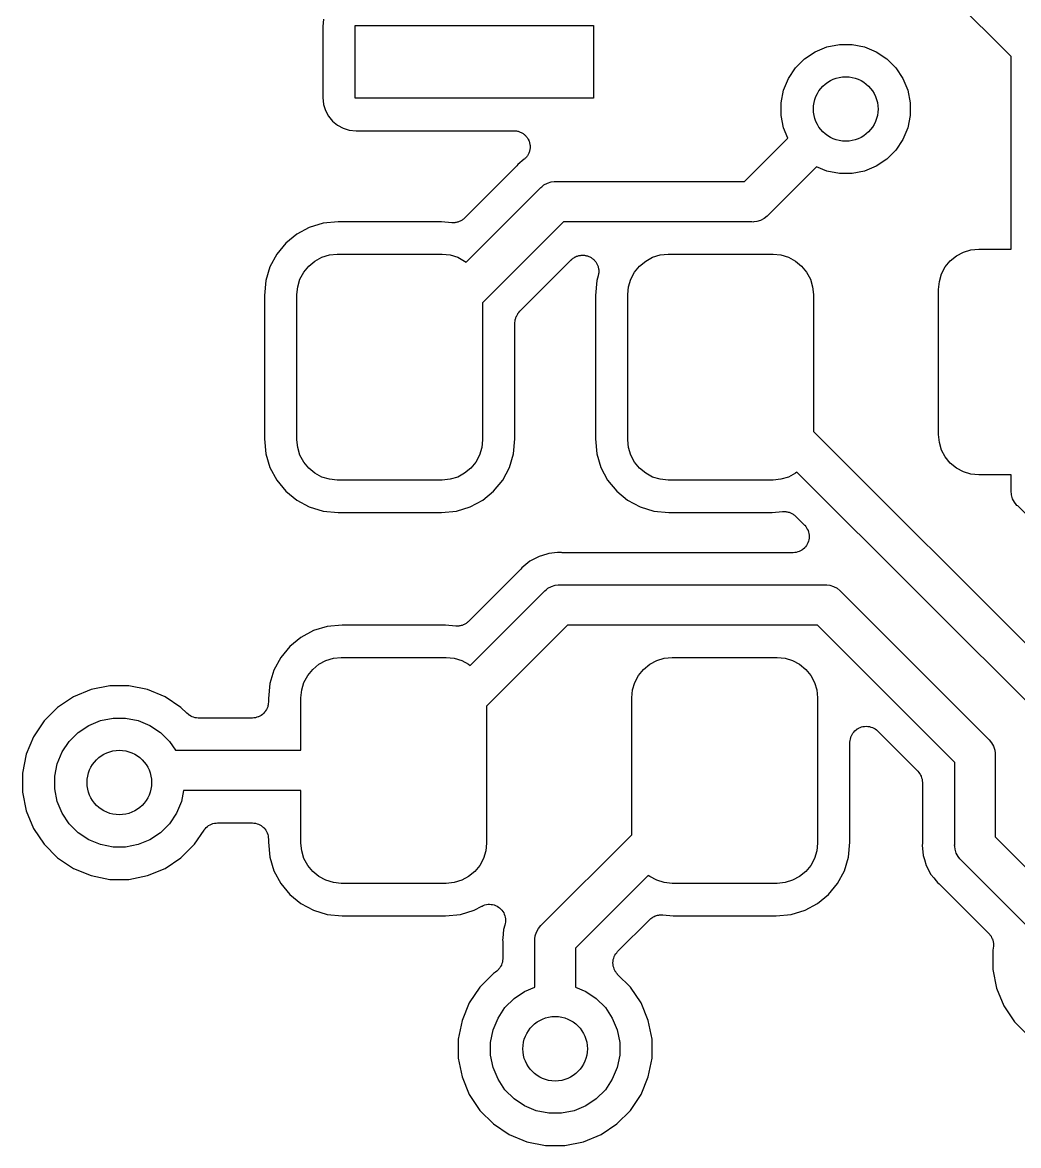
# Model space of a CAD drawing. Extents: x 73.2 to 146.9, y -82.5 to -28.5.
# Drawn here: x 101.7 to 107.87, y -61.83 to -54.86 of the extents above; entities that cross this region are included whole.
import ezdxf

# ---------------------------------------------------------------- set-up
doc = ezdxf.new("R2010")
doc.units = 0
doc.header["$MEASUREMENT"] = 0
doc.layers.add('BLACK', color=7, linetype='CONTINUOUS')

msp = doc.modelspace()

# ---------------------------------------------------------------- linework, layer by layer
at = {"layer": 'BLACK', "linetype": 'CONTINUOUS'}
for p, q in [((107.825, -55.0748), (105.383, -52.633)), ((103.565, -54.8438), (103.561, -54.8879)), ((103.561, -54.8879), (103.561, -55.3281)), ((103.762, -55.333), (103.762, -54.883)), ((103.762, -54.883), (105.237, -54.883)), ((105.237, -54.883), (105.237, -55.333)), ((106.545, -55.0893), (106.611, -55.0455)), ((106.611, -55.0455), (106.683, -55.0154)), ((106.683, -55.0154), (106.761, -55)), ((106.761, -55), (106.839, -55)), ((106.839, -55), (106.917, -55.0154)), ((106.917, -55.0154), (106.989, -55.0455)), ((106.989, -55.0455), (107.055, -55.0893)), ((106.489, -55.145), (106.545, -55.0893)), ((107.055, -55.0893), (107.111, -55.145)), ((107.825, -56.1619), (107.825, -55.0748)), ((106.446, -55.2105), (106.489, -55.145)), ((107.111, -55.145), (107.154, -55.2105)), ((106.415, -55.2833), (106.446, -55.2105)), ((107.154, -55.2105), (107.185, -55.2833)), ((103.561, -55.3281), (103.565, -55.3722)), ((105.237, -55.333), (103.762, -55.333)), ((106.4, -55.3606), (106.415, -55.2833)), ((107.185, -55.2833), (107.2, -55.3606)), ((103.565, -55.3722), (103.577, -55.4099)), ((103.577, -55.4099), (103.595, -55.4447)), ((106.4, -55.4394), (106.4, -55.3606)), ((107.2, -55.3606), (107.2, -55.4394)), ((103.595, -55.4447), (103.62, -55.4751)), ((103.62, -55.4751), (103.651, -55.5001)), ((106.415, -55.5167), (106.4, -55.4394)), ((107.2, -55.4394), (107.185, -55.5167)), ((103.651, -55.5001), (103.686, -55.5187)), ((103.686, -55.5187), (103.723, -55.5301)), ((103.723, -55.5301), (103.767, -55.5345)), ((103.767, -55.5345), (104.745, -55.5345)), ((104.745, -55.5345), (104.746, -55.5345)), ((104.746, -55.5345), (104.751, -55.535)), ((104.751, -55.535), (104.756, -55.535)), ((104.756, -55.535), (104.761, -55.5361)), ((104.761, -55.5361), (104.766, -55.5366)), ((104.766, -55.5366), (104.77, -55.5381)), ((104.77, -55.5381), (104.775, -55.539)), ((104.775, -55.539), (104.78, -55.541)), ((104.78, -55.541), (104.784, -55.5425)), ((104.784, -55.5425), (104.789, -55.5448)), ((104.789, -55.5448), (104.793, -55.5467)), ((104.793, -55.5467), (104.797, -55.5495)), ((104.797, -55.5495), (104.802, -55.5519)), ((104.802, -55.5519), (104.805, -55.555)), ((106.442, -55.5811), (106.415, -55.5167)), ((107.185, -55.5167), (107.154, -55.5895)), ((104.805, -55.555), (104.809, -55.5576)), ((104.809, -55.5576), (104.813, -55.5612)), ((104.813, -55.5612), (104.816, -55.5645)), ((104.816, -55.5645), (104.819, -55.5682)), ((104.819, -55.5682), (104.823, -55.5716)), ((104.823, -55.5716), (104.826, -55.5758)), ((104.826, -55.5758), (104.829, -55.5797)), ((104.829, -55.5797), (104.831, -55.5839)), ((104.831, -55.5839), (104.834, -55.5878)), ((104.834, -55.5878), (104.835, -55.5925)), ((104.835, -55.5925), (104.838, -55.597)), ((104.838, -55.597), (104.839, -55.6015)), ((104.839, -55.6015), (104.841, -55.6059)), ((104.841, -55.6059), (104.842, -55.6109)), ((104.842, -55.6109), (104.843, -55.6157)), ((104.843, -55.6157), (104.844, -55.6204)), ((104.844, -55.6204), (104.845, -55.6251)), ((106.173, -55.85), (106.442, -55.5811)), ((107.154, -55.5895), (107.111, -55.655)), ((104.828, -55.6904), (104.825, -55.694)), ((104.83, -55.6859), (104.828, -55.6904)), ((104.833, -55.6817), (104.83, -55.6859)), ((104.835, -55.6774), (104.833, -55.6817)), ((104.837, -55.6732), (104.835, -55.6774)), ((104.839, -55.6684), (104.837, -55.6732)), ((104.841, -55.6637), (104.839, -55.6684)), ((104.842, -55.6591), (104.841, -55.6637)), ((104.843, -55.6546), (104.842, -55.6591)), ((104.844, -55.6495), (104.843, -55.6546)), ((104.845, -55.6446), (104.844, -55.6495)), ((104.845, -55.6251), (104.845, -55.6301)), ((104.845, -55.6301), (104.845, -55.6351)), ((104.845, -55.6351), (104.845, -55.6399)), ((104.845, -55.6399), (104.845, -55.6446)), ((107.111, -55.655), (107.055, -55.7107)), ((104.755, -55.7599), (104.439, -56.076)), ((104.758, -55.7567), (104.755, -55.7599)), ((104.761, -55.7537), (104.758, -55.7567)), ((104.762, -55.7527), (104.761, -55.7537)), ((104.769, -55.7441), (104.762, -55.7527)), ((104.808, -55.7118), (104.769, -55.7441)), ((104.812, -55.7084), (104.808, -55.7118)), ((104.815, -55.7054), (104.812, -55.7084)), ((104.819, -55.7015), (104.815, -55.7054)), ((104.822, -55.698), (104.819, -55.7015)), ((104.825, -55.694), (104.822, -55.698)), ((106.619, -55.7579), (106.318, -56.059)), ((106.683, -55.7846), (106.619, -55.7579)), ((106.989, -55.7545), (106.917, -55.7846)), ((107.055, -55.7107), (106.989, -55.7545)), ((106.761, -55.8), (106.683, -55.7846)), ((106.839, -55.8), (106.761, -55.8)), ((106.917, -55.7846), (106.839, -55.8)), ((104.448, -56.3499), (104.907, -55.8909)), ((104.907, -55.8909), (104.911, -55.8862)), ((104.911, -55.8862), (104.917, -55.8815)), ((104.917, -55.8815), (104.93, -55.8706)), ((104.93, -55.8706), (104.952, -55.8589)), ((104.952, -55.8589), (104.953, -55.8586)), ((104.953, -55.8586), (104.976, -55.8518)), ((104.976, -55.8518), (104.994, -55.85)), ((104.994, -55.85), (105, -55.8494)), ((104.994, -55.85), (104.994, -55.85)), ((105, -55.8494), (105.006, -55.85)), ((105.006, -55.85), (106.173, -55.85)), ((103.562, -56.1077), (103.477, -56.1334)), ((103.655, -56.0985), (103.562, -56.1077)), ((104.295, -56.0985), (103.655, -56.0985)), ((104.359, -56.1048), (104.295, -56.0985)), ((104.363, -56.1048), (104.359, -56.1048)), ((104.368, -56.1053), (104.363, -56.1048)), ((104.373, -56.1048), (104.368, -56.1053)), ((104.378, -56.1048), (104.373, -56.1048)), ((104.383, -56.104), (104.378, -56.1048)), ((104.387, -56.1036), (104.383, -56.104)), ((104.392, -56.1021), (104.387, -56.1036)), ((104.398, -56.1011), (104.392, -56.1021)), ((104.402, -56.0994), (104.398, -56.1011)), ((104.406, -56.0982), (104.402, -56.0994)), ((104.411, -56.0957), (104.406, -56.0982)), ((104.416, -56.0936), (104.411, -56.0957)), ((104.419, -56.0912), (104.416, -56.0936)), ((104.423, -56.0892), (104.419, -56.0912)), ((104.427, -56.0858), (104.423, -56.0892)), ((104.432, -56.0828), (104.427, -56.0858)), ((104.435, -56.0797), (104.432, -56.0828)), ((104.438, -56.077), (104.435, -56.0797)), ((104.439, -56.076), (104.438, -56.077)), ((105.052, -56.1), (104.55, -56.6018)), ((106.219, -56.1), (105.052, -56.1)), ((106.225, -56.1006), (106.219, -56.1)), ((106.231, -56.1), (106.225, -56.1006)), ((106.25, -56.0982), (106.231, -56.1)), ((106.231, -56.1), (106.231, -56.1)), ((106.273, -56.091), (106.25, -56.0982)), ((106.295, -56.0794), (106.273, -56.091)), ((106.314, -56.0638), (106.295, -56.0794)), ((106.318, -56.059), (106.314, -56.0638)), ((103.399, -56.175), (103.331, -56.2311)), ((103.477, -56.1334), (103.399, -56.175)), ((107.825, -56.268), (107.825, -56.1619)), ((107.825, -56.1619), (107.825, -56.1619)), ((103.331, -56.2311), (103.275, -56.2995)), ((103.275, -56.2995), (103.233, -56.3774)), ((103.511, -56.3421), (103.554, -56.319)), ((103.554, -56.319), (103.601, -56.3048)), ((103.601, -56.3048), (103.65, -56.3)), ((103.65, -56.3), (104.3, -56.3)), ((104.3, -56.3), (104.349, -56.3048)), ((104.349, -56.3048), (104.396, -56.319)), ((104.396, -56.319), (104.439, -56.3421)), ((105.12, -56.3197), (105.124, -56.3171)), ((105.124, -56.3171), (105.129, -56.3152)), ((105.129, -56.3152), (105.133, -56.3129)), ((105.133, -56.3129), (105.138, -56.3116)), ((105.138, -56.3116), (105.142, -56.3098)), ((105.142, -56.3098), (105.147, -56.3089)), ((105.147, -56.3089), (105.152, -56.3075)), ((105.152, -56.3075), (105.157, -56.3071)), ((105.157, -56.3071), (105.161, -56.3062)), ((105.161, -56.3062), (105.166, -56.3062)), ((105.166, -56.3062), (105.171, -56.3058)), ((105.171, -56.3058), (105.176, -56.3063)), ((105.176, -56.3063), (105.181, -56.3063)), ((105.181, -56.3063), (105.186, -56.3074)), ((105.186, -56.3074), (105.191, -56.3079)), ((105.191, -56.3079), (105.195, -56.3093)), ((105.195, -56.3093), (105.2, -56.3103)), ((105.2, -56.3103), (105.205, -56.3122)), ((105.205, -56.3122), (105.209, -56.3137)), ((105.209, -56.3137), (105.214, -56.316)), ((105.214, -56.316), (105.218, -56.3179)), ((105.218, -56.3179), (105.222, -56.3207)), ((105.561, -56.3421), (105.604, -56.319)), ((105.604, -56.319), (105.651, -56.3048)), ((105.651, -56.3048), (105.7, -56.3)), ((105.7, -56.3), (106.35, -56.3)), ((106.35, -56.3), (106.399, -56.3048)), ((106.399, -56.3048), (106.446, -56.319)), ((106.446, -56.319), (106.489, -56.3421)), ((107.448, -56.3412), (107.486, -56.3101)), ((107.486, -56.3101), (107.529, -56.287)), ((107.529, -56.287), (107.576, -56.2728)), ((107.576, -56.2728), (107.625, -56.268)), ((107.625, -56.268), (107.825, -56.268)), ((103.233, -56.3774), (103.208, -56.462)), ((103.442, -56.4111), (103.473, -56.3732)), ((103.473, -56.3732), (103.511, -56.3421)), ((104.439, -56.3421), (104.448, -56.3499)), ((104.781, -56.6539), (105.1, -56.3351)), ((105.1, -56.3351), (105.101, -56.3341)), ((105.101, -56.3341), (105.104, -56.3311)), ((105.104, -56.3311), (105.108, -56.3278)), ((105.108, -56.3278), (105.112, -56.325)), ((105.112, -56.325), (105.116, -56.3219)), ((105.116, -56.3219), (105.12, -56.3197)), ((105.222, -56.3207), (105.226, -56.3231)), ((105.226, -56.3231), (105.23, -56.3261)), ((105.23, -56.3261), (105.234, -56.3288)), ((105.234, -56.3288), (105.238, -56.3324)), ((105.238, -56.3324), (105.241, -56.3356)), ((105.241, -56.3356), (105.244, -56.3393)), ((105.244, -56.3393), (105.248, -56.3427)), ((105.248, -56.3427), (105.251, -56.3469)), ((105.251, -56.3469), (105.254, -56.3507)), ((105.254, -56.3507), (105.256, -56.355)), ((105.256, -56.355), (105.259, -56.359)), ((105.259, -56.359), (105.261, -56.3636)), ((105.261, -56.3636), (105.263, -56.368)), ((105.263, -56.368), (105.264, -56.3726)), ((105.264, -56.3726), (105.266, -56.377)), ((105.266, -56.377), (105.267, -56.3819)), ((105.267, -56.3819), (105.268, -56.3867)), ((105.268, -56.3867), (105.269, -56.3915)), ((105.492, -56.4111), (105.523, -56.3732)), ((105.523, -56.3732), (105.561, -56.3421)), ((106.489, -56.3421), (106.527, -56.3732)), ((106.527, -56.3732), (106.558, -56.4111)), ((107.394, -56.4223), (107.417, -56.3791)), ((107.417, -56.3791), (107.448, -56.3412)), ((103.405, -56.5012), (103.419, -56.4543)), ((103.419, -56.4543), (103.442, -56.4111)), ((105.266, -56.4348), (105.258, -56.462)), ((105.267, -56.4301), (105.266, -56.4348)), ((105.268, -56.4255), (105.267, -56.4301)), ((105.269, -56.4206), (105.268, -56.4255)), ((105.269, -56.3915), (105.27, -56.3962)), ((105.27, -56.4157), (105.269, -56.4206)), ((105.27, -56.3962), (105.27, -56.4012)), ((105.27, -56.4012), (105.27, -56.4061)), ((105.27, -56.4061), (105.27, -56.4109)), ((105.27, -56.4109), (105.27, -56.4157)), ((105.455, -56.5012), (105.469, -56.4543)), ((105.469, -56.4543), (105.492, -56.4111)), ((106.558, -56.4111), (106.581, -56.4543)), ((106.581, -56.4543), (106.595, -56.5012)), ((107.38, -56.4692), (107.394, -56.4223)), ((103.208, -56.462), (103.199, -56.5549)), ((103.4, -56.55), (103.405, -56.5012)), ((105.258, -56.462), (105.249, -56.5549)), ((105.45, -56.55), (105.455, -56.5012)), ((106.595, -56.5012), (106.6, -56.55)), ((107.375, -56.518), (107.38, -56.4692)), ((107.375, -57.418), (107.375, -56.518)), ((103.199, -56.5549), (103.199, -57.4451)), ((103.4, -57.45), (103.4, -56.55)), ((105.249, -56.5549), (105.249, -57.4451)), ((105.45, -57.45), (105.45, -56.55)), ((106.6, -56.55), (106.6, -57.3982)), ((104.55, -56.6018), (104.55, -57.45)), ((104.769, -56.6681), (104.775, -56.661)), ((104.775, -56.661), (104.781, -56.6539)), ((104.751, -56.7232), (104.752, -56.714)), ((104.751, -56.7242), (104.751, -56.7232)), ((104.751, -56.7243), (104.751, -56.7242)), ((104.751, -56.7242), (104.751, -56.7242)), ((104.751, -56.7246), (104.751, -56.7243)), ((104.751, -57.4451), (104.751, -56.7246)), ((104.752, -56.714), (104.753, -56.7048)), ((104.753, -56.7048), (104.754, -56.7043)), ((104.754, -56.7038), (104.756, -56.695)), ((104.754, -56.7043), (104.754, -56.7038)), ((104.756, -56.695), (104.759, -56.6862)), ((104.759, -56.6857), (104.76, -56.6852)), ((104.759, -56.6862), (104.759, -56.6857)), ((104.76, -56.6852), (104.764, -56.6771)), ((104.764, -56.6771), (104.768, -56.669)), ((104.768, -56.669), (104.769, -56.6686)), ((104.769, -56.6686), (104.769, -56.6681)), ((106.6, -57.3982), (108.256, -59.0545)), ((107.38, -57.4668), (107.375, -57.418)), ((103.199, -57.4451), (103.208, -57.538)), ((103.405, -57.4988), (103.4, -57.45)), ((103.419, -57.5457), (103.405, -57.4988)), ((104.545, -57.4988), (104.531, -57.5457)), ((104.55, -57.45), (104.545, -57.4988)), ((104.742, -57.538), (104.751, -57.4451)), ((105.249, -57.4451), (105.258, -57.538)), ((105.455, -57.4988), (105.45, -57.45)), ((105.469, -57.5457), (105.455, -57.4988)), ((107.394, -57.5137), (107.38, -57.4668)), ((103.208, -57.538), (103.233, -57.6226)), ((103.442, -57.5889), (103.419, -57.5457)), ((104.531, -57.5457), (104.508, -57.5889)), ((104.717, -57.6226), (104.742, -57.538)), ((105.258, -57.538), (105.283, -57.6226)), ((105.492, -57.5889), (105.469, -57.5457)), ((107.417, -57.5569), (107.394, -57.5137)), ((107.448, -57.5948), (107.417, -57.5569)), ((103.233, -57.6226), (103.275, -57.7005)), ((103.473, -57.6268), (103.442, -57.5889)), ((103.511, -57.6579), (103.473, -57.6268)), ((104.477, -57.6268), (104.439, -57.6579)), ((104.508, -57.5889), (104.477, -57.6268)), ((104.675, -57.7005), (104.717, -57.6226)), ((105.283, -57.6226), (105.325, -57.7005)), ((105.523, -57.6268), (105.492, -57.5889)), ((105.561, -57.6579), (105.523, -57.6268)), ((107.486, -57.6259), (107.448, -57.5948)), ((107.529, -57.649), (107.486, -57.6259)), ((103.275, -57.7005), (103.331, -57.7689)), ((103.554, -57.681), (103.511, -57.6579)), ((103.601, -57.6952), (103.554, -57.681)), ((103.65, -57.7), (103.601, -57.6952)), ((104.3, -57.7), (103.65, -57.7)), ((104.349, -57.6952), (104.3, -57.7)), ((104.396, -57.681), (104.349, -57.6952)), ((104.439, -57.6579), (104.396, -57.681)), ((104.619, -57.7689), (104.675, -57.7005)), ((105.325, -57.7005), (105.381, -57.7689)), ((105.604, -57.681), (105.561, -57.6579)), ((105.651, -57.6952), (105.604, -57.681)), ((105.7, -57.7), (105.651, -57.6952)), ((106.35, -57.7), (105.7, -57.7)), ((106.399, -57.6952), (106.35, -57.7)), ((106.446, -57.681), (106.399, -57.6952)), ((106.489, -57.6579), (106.446, -57.681)), ((106.498, -57.6501), (106.489, -57.6579)), ((108.112, -59.2636), (106.498, -57.6501)), ((107.576, -57.6632), (107.529, -57.649)), ((107.625, -57.668), (107.576, -57.6632)), ((107.825, -57.668), (107.625, -57.668)), ((107.825, -57.7619), (107.825, -57.668)), ((103.331, -57.7689), (103.399, -57.825)), ((104.551, -57.825), (104.619, -57.7689)), ((105.381, -57.7689), (105.449, -57.825)), ((107.824, -57.768), (107.825, -57.7619)), ((107.825, -57.7741), (107.824, -57.768)), ((107.826, -57.7831), (107.825, -57.7741)), ((103.399, -57.825), (103.477, -57.8666)), ((104.473, -57.8666), (104.551, -57.825)), ((105.449, -57.825), (105.527, -57.8666)), ((107.827, -57.7925), (107.826, -57.7831)), ((107.834, -57.8161), (107.827, -57.7925)), ((107.846, -57.8378), (107.834, -57.8161)), ((107.856, -57.8506), (107.846, -57.8378)), ((107.861, -57.8568), (107.856, -57.8506)), ((103.477, -57.8666), (103.562, -57.8923)), ((103.562, -57.8923), (103.655, -57.9015)), ((103.655, -57.9015), (104.295, -57.9015)), ((104.295, -57.9015), (104.388, -57.8923)), ((104.388, -57.8923), (104.473, -57.8666)), ((105.527, -57.8666), (105.612, -57.8923)), ((105.612, -57.8923), (105.705, -57.9015)), ((105.705, -57.9015), (106.345, -57.9015)), ((106.345, -57.9015), (106.409, -57.8952)), ((106.409, -57.8952), (106.41, -57.895)), ((106.41, -57.895), (106.415, -57.8951)), ((106.415, -57.8951), (106.419, -57.8947)), ((106.419, -57.8947), (106.424, -57.8952)), ((106.424, -57.8952), (106.43, -57.8953)), ((106.43, -57.8953), (106.434, -57.8962)), ((106.434, -57.8962), (106.438, -57.8967)), ((106.438, -57.8967), (106.444, -57.8982)), ((106.444, -57.8982), (106.449, -57.8994)), ((106.449, -57.8994), (106.453, -57.9011)), ((106.453, -57.9011), (106.457, -57.9024)), ((106.457, -57.9024), (106.462, -57.9049)), ((106.462, -57.9049), (106.467, -57.907)), ((106.467, -57.907), (106.47, -57.9095)), ((106.47, -57.9095), (106.474, -57.9116)), ((106.474, -57.9116), (106.478, -57.915)), ((106.478, -57.915), (106.483, -57.9181)), ((106.483, -57.9181), (106.486, -57.9212)), ((107.866, -57.8607), (107.861, -57.8568)), ((108.389, -58.3841), (107.866, -57.8607)), ((106.486, -57.9212), (106.489, -57.924)), ((106.489, -57.924), (106.545, -57.9793)), ((106.545, -57.9793), (106.545, -57.98)), ((106.545, -57.98), (106.545, -57.98)), ((106.545, -57.98), (106.545, -57.98)), ((106.545, -57.98), (106.546, -57.9803)), ((106.546, -57.9803), (106.552, -57.9879)), ((106.552, -57.9879), (106.558, -57.9952)), ((106.558, -57.9952), (106.558, -57.9954)), ((106.558, -57.9954), (106.558, -57.9955)), ((106.558, -57.9955), (106.562, -58.0042)), ((106.562, -58.0042), (106.567, -58.0125)), ((106.567, -58.0125), (106.567, -58.0127)), ((106.567, -58.0127), (106.567, -58.0129)), ((106.567, -58.0129), (106.569, -58.022)), ((106.569, -58.022), (106.572, -58.0313)), ((106.572, -58.0313), (106.572, -58.0314)), ((106.572, -58.0314), (106.572, -58.0316)), ((106.572, -58.0316), (106.573, -58.041)), ((106.573, -58.041), (106.574, -58.0507)), ((106.574, -58.051), (106.573, -58.0604)), ((106.574, -58.0507), (106.574, -58.0509)), ((106.574, -58.0509), (106.574, -58.051)), ((106.537, -58.1274), (106.529, -58.1333)), ((106.544, -58.1212), (106.537, -58.1274)), ((106.55, -58.1138), (106.544, -58.1209)), ((106.544, -58.1209), (106.544, -58.1211)), ((106.544, -58.1211), (106.544, -58.1212)), ((106.557, -58.1062), (106.55, -58.1138)), ((106.561, -58.0975), (106.557, -58.1059)), ((106.557, -58.1059), (106.557, -58.106)), ((106.557, -58.106), (106.557, -58.1062)), ((106.566, -58.0891), (106.561, -58.0975)), ((106.569, -58.0795), (106.566, -58.0887)), ((106.566, -58.0887), (106.566, -58.0889)), ((106.566, -58.0889), (106.566, -58.0891)), ((106.572, -58.0704), (106.569, -58.0795)), ((106.573, -58.0604), (106.572, -58.0701)), ((106.572, -58.0701), (106.572, -58.0703)), ((106.572, -58.0703), (106.572, -58.0704)), ((104.9, -58.1733), (104.844, -58.2035)), ((104.949, -58.1585), (104.9, -58.1733)), ((104.961, -58.1547), (104.949, -58.1584)), ((104.949, -58.1584), (104.949, -58.1585)), ((105.014, -58.1495), (104.961, -58.1547)), ((105.025, -58.1484), (105.014, -58.1495)), ((105.014, -58.1495), (105.014, -58.1495)), ((105.036, -58.1495), (105.025, -58.1484)), ((105.04, -58.1495), (105.036, -58.1495)), ((105.044, -58.15), (105.04, -58.1495)), ((105.046, -58.15), (105.044, -58.15)), ((106.474, -58.15), (105.046, -58.15)), ((106.484, -58.149), (106.474, -58.15)), ((106.493, -58.1482), (106.484, -58.149)), ((106.503, -58.1453), (106.493, -58.1481)), ((106.493, -58.1481), (106.493, -58.1481)), ((106.493, -58.1481), (106.493, -58.1482)), ((106.512, -58.1426), (106.503, -58.1453)), ((106.52, -58.138), (106.512, -58.1424)), ((106.512, -58.1424), (106.512, -58.1425)), ((106.512, -58.1425), (106.512, -58.1426)), ((106.529, -58.1335), (106.52, -58.138)), ((106.529, -58.1333), (106.529, -58.1334)), ((106.529, -58.1334), (106.529, -58.1335)), ((104.78, -58.2599), (104.464, -58.576)), ((104.783, -58.2567), (104.78, -58.2599)), ((104.786, -58.2537), (104.783, -58.2567)), ((104.787, -58.2527), (104.786, -58.2537)), ((104.794, -58.2441), (104.787, -58.2527)), ((104.844, -58.2035), (104.794, -58.2441)), ((104.473, -58.8499), (104.932, -58.3909)), ((104.932, -58.3909), (104.936, -58.3862)), ((104.936, -58.3862), (104.946, -58.3782)), ((104.946, -58.3782), (104.955, -58.3706)), ((104.955, -58.3706), (104.977, -58.3589)), ((104.977, -58.3589), (105.001, -58.3518)), ((105.001, -58.3518), (105.019, -58.35)), ((105.019, -58.35), (105.025, -58.3494)), ((105.019, -58.35), (105.019, -58.35)), ((105.025, -58.3494), (105.031, -58.35)), ((105.031, -58.35), (106.671, -58.35)), ((106.671, -58.35), (106.677, -58.3494)), ((106.677, -58.3494), (106.683, -58.35)), ((106.683, -58.35), (106.683, -58.35)), ((106.683, -58.35), (106.701, -58.3518)), ((106.701, -58.3518), (106.725, -58.3589)), ((106.725, -58.3589), (106.746, -58.3706)), ((106.746, -58.3706), (106.765, -58.3862)), ((106.765, -58.3862), (106.769, -58.3909)), ((106.769, -58.3909), (107.684, -59.3056)), ((103.587, -58.6077), (103.502, -58.6334)), ((103.68, -58.5985), (103.587, -58.6077)), ((104.32, -58.5985), (103.68, -58.5985)), ((104.384, -58.6048), (104.32, -58.5985)), ((104.388, -58.6048), (104.384, -58.6048)), ((104.393, -58.6053), (104.388, -58.6048)), ((104.398, -58.6048), (104.393, -58.6053)), ((104.403, -58.6048), (104.398, -58.6048)), ((104.408, -58.604), (104.403, -58.6048)), ((104.412, -58.6036), (104.408, -58.604)), ((104.417, -58.6021), (104.412, -58.6036)), ((104.423, -58.6011), (104.417, -58.6021)), ((104.427, -58.5994), (104.423, -58.6011)), ((104.431, -58.5982), (104.427, -58.5994)), ((104.436, -58.5957), (104.431, -58.5982)), ((104.441, -58.5936), (104.436, -58.5957)), ((104.444, -58.5912), (104.441, -58.5936)), ((104.448, -58.5892), (104.444, -58.5912)), ((104.452, -58.5858), (104.448, -58.5892)), ((104.457, -58.5828), (104.452, -58.5858)), ((104.46, -58.5797), (104.457, -58.5828)), ((104.463, -58.577), (104.46, -58.5797)), ((104.464, -58.576), (104.463, -58.577)), ((105.077, -58.6), (104.575, -59.1018)), ((106.625, -58.6), (105.077, -58.6)), ((107.475, -59.4501), (106.625, -58.6)), ((103.424, -58.675), (103.356, -58.7311)), ((103.502, -58.6334), (103.424, -58.675)), ((103.356, -58.7311), (103.3, -58.7995)), ((103.3, -58.7995), (103.258, -58.8774)), ((103.536, -58.8421), (103.579, -58.819)), ((103.579, -58.819), (103.626, -58.8048)), ((103.626, -58.8048), (103.675, -58.8)), ((103.675, -58.8), (104.325, -58.8)), ((104.325, -58.8), (104.374, -58.8048)), ((104.374, -58.8048), (104.421, -58.819)), ((104.421, -58.819), (104.464, -58.8421)), ((105.586, -58.8421), (105.629, -58.819)), ((105.629, -58.819), (105.676, -58.8048)), ((105.676, -58.8048), (105.725, -58.8)), ((105.725, -58.8), (106.375, -58.8)), ((106.375, -58.8), (106.424, -58.8048)), ((106.424, -58.8048), (106.471, -58.819)), ((106.471, -58.819), (106.514, -58.8421)), ((103.258, -58.8774), (103.233, -58.962)), ((103.467, -58.9111), (103.498, -58.8732)), ((103.498, -58.8732), (103.536, -58.8421)), ((104.464, -58.8421), (104.473, -58.8499)), ((105.517, -58.9111), (105.548, -58.8732)), ((105.548, -58.8732), (105.586, -58.8421)), ((106.514, -58.8421), (106.552, -58.8732)), ((106.552, -58.8732), (106.583, -58.9111)), ((103.233, -58.962), (103.224, -59.0549)), ((103.43, -59.0012), (103.444, -58.9543)), ((103.444, -58.9543), (103.467, -58.9111)), ((105.48, -59.0012), (105.494, -58.9543)), ((105.494, -58.9543), (105.517, -58.9111)), ((106.583, -58.9111), (106.606, -58.9543)), ((106.606, -58.9543), (106.62, -59.0012)), ((102.125, -58.998), (102.016, -59.0433)), ((102.241, -58.975), (102.125, -58.998)), ((102.359, -58.975), (102.241, -58.975)), ((102.475, -58.998), (102.359, -58.975)), ((102.584, -59.0433), (102.475, -58.998)), ((103.425, -59.05), (103.43, -59.0012)), ((105.475, -59.05), (105.48, -59.0012)), ((106.62, -59.0012), (106.625, -59.05)), ((102.016, -59.0433), (101.918, -59.1089)), ((102.682, -59.1089), (102.584, -59.0433)), ((103.221, -59.0958), (103.219, -59.1048)), ((103.222, -59.0951), (103.221, -59.0954)), ((103.221, -59.0954), (103.221, -59.0958)), ((103.224, -59.0764), (103.222, -59.0857)), ((103.222, -59.0857), (103.222, -59.0951)), ((103.224, -59.0549), (103.224, -59.075)), ((103.224, -59.075), (103.224, -59.0757)), ((103.224, -59.0757), (103.224, -59.0757)), ((103.224, -59.0757), (103.224, -59.0757)), ((103.224, -59.0757), (103.224, -59.0764)), ((103.425, -59.375), (103.425, -59.05)), ((104.575, -59.1018), (104.575, -59.95)), ((105.475, -59.8982), (105.475, -59.05)), ((106.625, -59.05), (106.625, -59.95)), ((101.918, -59.1089), (101.834, -59.1925)), ((102.719, -59.1457), (102.682, -59.1089)), ((102.726, -59.1516), (102.719, -59.1457)), ((102.733, -59.1575), (102.726, -59.1516)), ((102.734, -59.1578), (102.733, -59.1575)), ((102.734, -59.1581), (102.734, -59.1578)), ((102.742, -59.1625), (102.734, -59.1581)), ((102.751, -59.1669), (102.742, -59.1625)), ((102.751, -59.1671), (102.751, -59.1669)), ((102.752, -59.1673), (102.751, -59.1671)), ((102.76, -59.17), (102.752, -59.1673)), ((102.769, -59.1728), (102.76, -59.17)), ((102.77, -59.1729), (102.769, -59.1728)), ((102.77, -59.173), (102.77, -59.1729)), ((102.779, -59.174), (102.77, -59.173)), ((103.142, -59.1732), (103.133, -59.1741)), ((103.143, -59.1731), (103.142, -59.1732)), ((103.152, -59.1704), (103.143, -59.1731)), ((103.143, -59.1731), (103.143, -59.1731)), ((103.161, -59.1677), (103.152, -59.1704)), ((103.162, -59.1675), (103.161, -59.1676)), ((103.161, -59.1676), (103.161, -59.1677)), ((103.17, -59.163), (103.162, -59.1675)), ((103.178, -59.1587), (103.17, -59.163)), ((103.179, -59.1585), (103.178, -59.1587)), ((103.186, -59.1523), (103.179, -59.1583)), ((103.179, -59.1583), (103.179, -59.1585)), ((103.194, -59.1464), (103.186, -59.1523)), ((103.2, -59.1387), (103.194, -59.146)), ((103.194, -59.146), (103.194, -59.1462)), ((103.194, -59.1462), (103.194, -59.1464)), ((103.206, -59.1315), (103.2, -59.1387)), ((103.211, -59.1227), (103.206, -59.1309)), ((103.206, -59.1309), (103.206, -59.1312)), ((103.206, -59.1312), (103.206, -59.1315)), ((103.215, -59.1144), (103.211, -59.1227)), ((103.216, -59.1141), (103.215, -59.1144)), ((103.219, -59.1048), (103.216, -59.1138)), ((103.216, -59.1138), (103.216, -59.1141)), ((101.834, -59.1925), (101.768, -59.2908)), ((102.045, -59.2643), (102.111, -59.2205)), ((102.111, -59.2205), (102.183, -59.1904)), ((102.183, -59.1904), (102.261, -59.175)), ((102.261, -59.175), (102.339, -59.175)), ((102.339, -59.175), (102.417, -59.1904)), ((102.417, -59.1904), (102.489, -59.2205)), ((102.489, -59.2205), (102.555, -59.2643)), ((102.789, -59.175), (102.779, -59.174)), ((102.79, -59.175), (102.789, -59.175)), ((103.124, -59.175), (102.79, -59.175)), ((102.79, -59.175), (102.79, -59.175)), ((102.79, -59.175), (102.79, -59.175)), ((102.79, -59.175), (102.79, -59.175)), ((103.133, -59.1741), (103.124, -59.175)), ((106.864, -59.2486), (106.871, -59.2424)), ((106.871, -59.2424), (106.872, -59.2423)), ((106.872, -59.2422), (106.88, -59.2378)), ((106.872, -59.2423), (106.872, -59.2422)), ((106.88, -59.2378), (106.889, -59.2333)), ((106.889, -59.2331), (106.898, -59.2304)), ((106.889, -59.2332), (106.889, -59.2331)), ((106.889, -59.2333), (106.889, -59.2332)), ((106.898, -59.2304), (106.907, -59.2277)), ((106.907, -59.2277), (106.908, -59.2277)), ((106.908, -59.2276), (106.917, -59.2267)), ((106.908, -59.2277), (106.908, -59.2276)), ((106.917, -59.2267), (106.927, -59.2258)), ((106.927, -59.2258), (106.927, -59.2259)), ((106.927, -59.2259), (106.927, -59.2258)), ((106.927, -59.2258), (106.937, -59.2269)), ((106.937, -59.2269), (106.946, -59.2278)), ((106.946, -59.2278), (106.946, -59.2279)), ((106.946, -59.2279), (106.947, -59.2279)), ((106.947, -59.2279), (106.956, -59.2307)), ((106.956, -59.2307), (106.965, -59.2335)), ((106.965, -59.2335), (106.965, -59.2336)), ((106.965, -59.2336), (106.965, -59.2337)), ((106.965, -59.2337), (106.974, -59.2382)), ((106.974, -59.2382), (106.982, -59.2427)), ((106.982, -59.2427), (106.982, -59.2429)), ((106.982, -59.2429), (106.982, -59.2429)), ((106.982, -59.2429), (106.99, -59.249)), ((101.768, -59.2908), (101.723, -59.4)), ((101.989, -59.32), (102.045, -59.2643)), ((102.555, -59.2643), (102.611, -59.32)), ((106.828, -59.3148), (106.829, -59.3054)), ((106.829, -59.3051), (106.832, -59.2956)), ((106.829, -59.3052), (106.829, -59.3051)), ((106.829, -59.3054), (106.829, -59.3052)), ((106.832, -59.2956), (106.834, -59.2868)), ((106.834, -59.2866), (106.835, -59.2864)), ((106.834, -59.2868), (106.834, -59.2866)), ((106.835, -59.2864), (106.839, -59.2779)), ((106.839, -59.2779), (106.844, -59.2696)), ((106.844, -59.2693), (106.85, -59.2622)), ((106.844, -59.2695), (106.844, -59.2693)), ((106.844, -59.2696), (106.844, -59.2695)), ((106.85, -59.2622), (106.856, -59.2546)), ((106.856, -59.2544), (106.864, -59.2486)), ((106.856, -59.2545), (106.856, -59.2544)), ((106.856, -59.2546), (106.856, -59.2545)), ((106.99, -59.249), (106.997, -59.2551)), ((106.997, -59.2551), (107.246, -59.5037)), ((107.684, -59.3056), (107.689, -59.3095)), ((107.689, -59.3095), (107.704, -59.3286)), ((101.946, -59.3855), (101.989, -59.32)), ((102.611, -59.32), (102.647, -59.375)), ((102.647, -59.375), (103.425, -59.375)), ((106.826, -59.3244), (106.828, -59.3148)), ((106.826, -59.3248), (106.826, -59.3244)), ((106.826, -59.3258), (106.826, -59.3248)), ((106.826, -59.3248), (106.826, -59.3248)), ((106.826, -59.3248), (106.826, -59.3248)), ((106.826, -59.9451), (106.826, -59.3258)), ((107.704, -59.3286), (107.716, -59.3503)), ((107.716, -59.3503), (107.723, -59.3738)), ((107.723, -59.3738), (107.725, -59.3922)), ((101.723, -59.4), (101.7, -59.5159)), ((101.915, -59.4583), (101.946, -59.3855)), ((107.475, -59.9579), (107.475, -59.4501)), ((107.725, -59.3922), (107.725, -59.3922)), ((107.725, -59.3922), (107.726, -59.3984)), ((107.726, -59.3984), (107.725, -59.4045)), ((107.725, -59.4045), (107.725, -59.9123)), ((101.7, -59.5159), (101.7, -59.6341)), ((101.9, -59.5356), (101.915, -59.4583)), ((107.246, -59.5037), (107.246, -59.5039)), ((107.246, -59.5039), (107.246, -59.5039)), ((107.246, -59.5039), (107.246, -59.5039)), ((107.246, -59.5039), (107.247, -59.5047)), ((107.247, -59.5047), (107.252, -59.5119)), ((107.252, -59.5119), (107.258, -59.5191)), ((107.258, -59.5191), (107.259, -59.5195)), ((107.259, -59.5195), (107.259, -59.5199)), ((107.259, -59.5199), (107.263, -59.5282)), ((101.9, -59.6144), (101.9, -59.5356)), ((107.263, -59.5282), (107.267, -59.5363)), ((107.267, -59.5363), (107.268, -59.5368)), ((107.268, -59.5368), (107.268, -59.5373)), ((107.268, -59.5373), (107.27, -59.5461)), ((107.27, -59.5461), (107.273, -59.555)), ((107.273, -59.555), (107.273, -59.5555)), ((107.273, -59.5555), (107.273, -59.556)), ((107.273, -59.556), (107.274, -59.5651)), ((107.274, -59.5651), (107.275, -59.5744)), ((107.275, -59.5744), (107.275, -59.9432)), ((101.7, -59.6341), (101.723, -59.75)), ((101.915, -59.6917), (101.9, -59.6144)), ((102.698, -59.625), (102.685, -59.6917)), ((103.425, -59.625), (102.698, -59.625)), ((103.425, -59.95), (103.425, -59.625)), ((101.946, -59.7645), (101.915, -59.6917)), ((102.685, -59.6917), (102.654, -59.7645)), ((101.723, -59.75), (101.768, -59.8592)), ((101.989, -59.83), (101.946, -59.7645)), ((102.654, -59.7645), (102.611, -59.83)), ((101.768, -59.8592), (101.834, -59.9575)), ((102.045, -59.8857), (101.989, -59.83)), ((102.611, -59.83), (102.555, -59.8857)), ((102.766, -59.9575), (102.825, -59.8694)), ((102.825, -59.8691), (102.826, -59.8683)), ((102.825, -59.8694), (102.825, -59.8691)), ((102.825, -59.8691), (102.825, -59.8691)), ((102.825, -59.8691), (102.825, -59.8691)), ((102.826, -59.8683), (102.832, -59.8612)), ((102.832, -59.8612), (102.838, -59.854)), ((102.838, -59.8534), (102.846, -59.8475)), ((102.838, -59.8537), (102.838, -59.8534)), ((102.838, -59.854), (102.838, -59.8537)), ((102.846, -59.8475), (102.853, -59.8417)), ((102.853, -59.8412), (102.862, -59.8369)), ((102.853, -59.8415), (102.853, -59.8412)), ((102.853, -59.8417), (102.853, -59.8415)), ((102.862, -59.8369), (102.87, -59.8325)), ((102.87, -59.8324), (102.871, -59.8322)), ((102.87, -59.8325), (102.87, -59.8324)), ((102.871, -59.8322), (102.88, -59.8296)), ((102.88, -59.8296), (102.889, -59.8269)), ((102.889, -59.8269), (102.89, -59.8267)), ((102.889, -59.8269), (102.889, -59.8269)), ((102.89, -59.8267), (102.899, -59.8259)), ((102.899, -59.8259), (102.908, -59.825)), ((102.908, -59.825), (103.124, -59.825)), ((103.124, -59.825), (103.124, -59.825)), ((103.124, -59.825), (103.124, -59.825)), ((103.124, -59.825), (103.124, -59.825)), ((103.124, -59.825), (103.125, -59.825)), ((103.125, -59.825), (103.134, -59.8261)), ((103.134, -59.8261), (103.144, -59.827)), ((103.144, -59.827), (103.144, -59.8271)), ((103.144, -59.8271), (103.144, -59.8272)), ((103.144, -59.8272), (103.153, -59.83)), ((103.153, -59.83), (103.162, -59.8328)), ((103.162, -59.8328), (103.163, -59.833)), ((103.163, -59.833), (103.163, -59.8331)), ((103.163, -59.8331), (103.171, -59.8376)), ((103.171, -59.8376), (103.179, -59.8421)), ((103.179, -59.8421), (103.18, -59.8423)), ((103.18, -59.8423), (103.18, -59.8425)), ((103.18, -59.8425), (103.187, -59.8485)), ((103.187, -59.8485), (103.195, -59.8545)), ((103.195, -59.8545), (103.195, -59.8548)), ((103.195, -59.8548), (103.195, -59.855)), ((103.195, -59.855), (103.201, -59.8623)), ((103.201, -59.8623), (103.207, -59.8697)), ((103.207, -59.8697), (103.207, -59.87)), ((102.111, -59.9295), (102.045, -59.8857)), ((102.183, -59.9596), (102.111, -59.9295)), ((102.489, -59.9295), (102.417, -59.9596)), ((102.555, -59.8857), (102.489, -59.9295)), ((103.207, -59.87), (103.207, -59.8702)), ((103.207, -59.8702), (103.212, -59.8785)), ((103.212, -59.8785), (103.216, -59.8869)), ((103.216, -59.8869), (103.216, -59.8872)), ((103.216, -59.8872), (103.216, -59.8875)), ((103.216, -59.8875), (103.219, -59.8965)), ((103.219, -59.8965), (103.222, -59.9056)), ((103.222, -59.9056), (103.222, -59.9059)), ((103.222, -59.9059), (103.222, -59.9063)), ((103.222, -59.9063), (103.223, -59.9157)), ((103.223, -59.9157), (103.224, -59.925)), ((103.224, -59.925), (103.224, -59.9451)), ((104.916, -60.4573), (105.475, -59.8982)), ((107.725, -59.9123), (108.13, -60.3171)), ((101.834, -59.9575), (101.918, -60.041)), ((102.261, -59.975), (102.183, -59.9596)), ((102.339, -59.975), (102.261, -59.975)), ((102.417, -59.9596), (102.339, -59.975)), ((102.682, -60.041), (102.766, -59.9575)), ((103.224, -59.9451), (103.233, -60.038)), ((103.43, -59.9988), (103.425, -59.95)), ((103.444, -60.0457), (103.43, -59.9988)), ((104.57, -59.9988), (104.556, -60.0457)), ((104.575, -59.95), (104.57, -59.9988)), ((106.62, -59.9988), (106.606, -60.0457)), ((106.625, -59.95), (106.62, -59.9988)), ((106.817, -60.038), (106.826, -59.9451)), ((107.275, -59.953), (107.273, -59.964)), ((107.273, -59.964), (107.28, -60.0277)), ((107.275, -59.9432), (107.275, -59.9446)), ((107.275, -59.9446), (107.275, -59.9487)), ((107.275, -59.9487), (107.275, -59.953)), ((107.474, -59.964), (107.475, -59.9579)), ((107.475, -59.9702), (107.474, -59.964)), ((107.475, -59.9714), (107.475, -59.9702)), ((107.477, -59.9885), (107.475, -59.9714)), ((107.484, -60.0121), (107.477, -59.9885)), ((101.918, -60.041), (102.016, -60.1067)), ((102.584, -60.1067), (102.682, -60.041)), ((103.233, -60.038), (103.258, -60.1226)), ((103.467, -60.0889), (103.444, -60.0457)), ((104.556, -60.0457), (104.533, -60.0889)), ((106.606, -60.0457), (106.583, -60.0889)), ((106.792, -60.1226), (106.817, -60.038)), ((107.28, -60.0277), (107.287, -60.0515)), ((107.287, -60.0515), (107.287, -60.0515)), ((107.287, -60.0515), (107.298, -60.089)), ((107.496, -60.0338), (107.484, -60.0121)), ((107.507, -60.048), (107.496, -60.0338)), ((107.511, -60.0529), (107.507, -60.048)), ((107.516, -60.0568), (107.511, -60.0529)), ((107.953, -60.4938), (107.516, -60.0568)), ((102.016, -60.1067), (102.125, -60.1519)), ((102.475, -60.1519), (102.584, -60.1067)), ((103.258, -60.1226), (103.3, -60.2005)), ((103.498, -60.1268), (103.467, -60.0889)), ((103.536, -60.1579), (103.498, -60.1268)), ((104.502, -60.1268), (104.464, -60.1579)), ((104.533, -60.0889), (104.502, -60.1268)), ((106.552, -60.1268), (106.514, -60.1579)), ((106.583, -60.0889), (106.552, -60.1268)), ((106.75, -60.2005), (106.792, -60.1226)), ((107.298, -60.089), (107.328, -60.1455)), ((107.328, -60.1455), (107.345, -60.1653)), ((102.125, -60.1519), (102.241, -60.175)), ((102.241, -60.175), (102.359, -60.175)), ((102.359, -60.175), (102.475, -60.1519)), ((103.3, -60.2005), (103.356, -60.2689)), ((103.579, -60.181), (103.536, -60.1579)), ((103.626, -60.1952), (103.579, -60.181)), ((103.675, -60.2), (103.626, -60.1952)), ((104.325, -60.2), (103.675, -60.2)), ((104.374, -60.1952), (104.325, -60.2)), ((104.421, -60.181), (104.374, -60.1952)), ((104.464, -60.1579), (104.421, -60.181)), ((105.577, -60.1501), (105.125, -60.6018)), ((105.586, -60.1579), (105.577, -60.1501)), ((105.629, -60.181), (105.586, -60.1579)), ((105.676, -60.1952), (105.629, -60.181)), ((105.725, -60.2), (105.676, -60.1952)), ((106.375, -60.2), (105.725, -60.2)), ((106.424, -60.1952), (106.375, -60.2)), ((106.471, -60.181), (106.424, -60.1952)), ((106.514, -60.1579), (106.471, -60.181)), ((106.694, -60.2689), (106.75, -60.2005)), ((107.345, -60.1653), (107.361, -60.1846)), ((107.361, -60.1846), (107.361, -60.1846)), ((107.361, -60.1846), (107.369, -60.195)), ((107.369, -60.195), (107.378, -60.202)), ((107.378, -60.202), (107.379, -60.2029)), ((107.379, -60.2029), (107.382, -60.2059)), ((107.382, -60.2059), (107.385, -60.2086)), ((107.385, -60.2086), (107.687, -60.5103)), ((103.356, -60.2689), (103.424, -60.325)), ((106.626, -60.325), (106.694, -60.2689)), ((103.424, -60.325), (103.502, -60.3666)), ((104.498, -60.3666), (104.545, -60.3411)), ((104.545, -60.3411), (104.546, -60.3406)), ((104.546, -60.3406), (104.547, -60.3405)), ((104.546, -60.3406), (104.546, -60.3406)), ((104.546, -60.3406), (104.546, -60.3406)), ((104.547, -60.3405), (104.555, -60.3369)), ((104.555, -60.3369), (104.564, -60.3333)), ((104.564, -60.3333), (104.565, -60.3333)), ((104.565, -60.3332), (104.574, -60.3315)), ((104.565, -60.3333), (104.565, -60.3332)), ((104.574, -60.3315), (104.584, -60.3297)), ((104.584, -60.3297), (104.584, -60.3297)), ((104.584, -60.3297), (104.584, -60.3297)), ((104.584, -60.3297), (104.593, -60.3298)), ((104.593, -60.3298), (104.603, -60.3299)), ((104.603, -60.3299), (104.603, -60.3299)), ((104.603, -60.3299), (104.603, -60.3299)), ((104.603, -60.3299), (104.612, -60.3318)), ((104.612, -60.3318), (104.622, -60.3338)), ((104.622, -60.3338), (104.622, -60.3339)), ((104.622, -60.3339), (104.623, -60.3339)), ((104.623, -60.3339), (104.631, -60.3375)), ((104.631, -60.3375), (104.64, -60.3414)), ((104.64, -60.3414), (104.64, -60.3415)), ((104.64, -60.3415), (104.64, -60.3416)), ((104.64, -60.3416), (104.648, -60.3467)), ((104.648, -60.3467), (104.656, -60.3523)), ((104.656, -60.3523), (104.656, -60.3525)), ((104.656, -60.3525), (104.657, -60.3526)), ((104.657, -60.3526), (104.663, -60.3593)), ((106.548, -60.3666), (106.626, -60.325)), ((103.502, -60.3666), (103.587, -60.3923)), ((103.587, -60.3923), (103.68, -60.4015)), ((103.68, -60.4015), (104.32, -60.4015)), ((104.32, -60.4015), (104.413, -60.3923)), ((104.413, -60.3923), (104.498, -60.3666)), ((104.663, -60.3593), (104.67, -60.3662)), ((104.67, -60.3662), (104.67, -60.3663)), ((104.67, -60.3663), (104.67, -60.3665)), ((104.67, -60.3665), (104.676, -60.3744)), ((104.676, -60.3744), (104.681, -60.3825)), ((104.681, -60.3825), (104.681, -60.3826)), ((104.681, -60.3826), (104.681, -60.3828)), ((104.681, -60.3828), (104.685, -60.3918)), ((104.685, -60.3918), (104.688, -60.4005)), ((104.688, -60.4005), (104.688, -60.4007)), ((104.688, -60.4007), (104.688, -60.4009)), ((104.688, -60.4009), (104.69, -60.4103)), ((104.69, -60.4103), (104.692, -60.4197)), ((104.692, -60.4197), (104.692, -60.4198)), ((104.692, -60.4198), (104.692, -60.42)), ((104.692, -60.42), (104.692, -60.4293)), ((105.387, -60.6223), (105.586, -60.424)), ((105.586, -60.424), (105.587, -60.423)), ((105.587, -60.423), (105.59, -60.4203)), ((105.59, -60.4203), (105.593, -60.4172)), ((105.593, -60.4172), (105.598, -60.4142)), ((105.598, -60.4142), (105.602, -60.4108)), ((105.602, -60.4108), (105.606, -60.4088)), ((105.606, -60.4088), (105.609, -60.4064)), ((105.609, -60.4064), (105.614, -60.4043)), ((105.614, -60.4043), (105.619, -60.4018)), ((105.619, -60.4018), (105.623, -60.4006)), ((105.623, -60.4006), (105.627, -60.3989)), ((105.627, -60.3989), (105.633, -60.3979)), ((105.633, -60.3979), (105.638, -60.3964)), ((105.638, -60.3964), (105.642, -60.396)), ((105.642, -60.396), (105.647, -60.3952)), ((105.647, -60.3952), (105.652, -60.3952)), ((105.652, -60.3952), (105.657, -60.3947)), ((105.657, -60.3947), (105.662, -60.3952)), ((105.662, -60.3952), (105.666, -60.3952)), ((105.666, -60.3952), (105.73, -60.4015)), ((105.73, -60.4015), (106.37, -60.4015)), ((106.37, -60.4015), (106.463, -60.3923)), ((106.463, -60.3923), (106.548, -60.3666)), ((104.68, -60.4863), (104.675, -60.5389)), ((104.688, -60.4583), (104.68, -60.4863)), ((104.69, -60.4487), (104.688, -60.4583)), ((104.692, -60.4395), (104.69, -60.4487)), ((104.692, -60.4293), (104.692, -60.4392)), ((104.692, -60.4392), (104.692, -60.4394)), ((104.692, -60.4394), (104.692, -60.4395)), ((104.884, -60.5019), (104.896, -60.4802)), ((104.896, -60.4802), (104.911, -60.4612)), ((104.911, -60.4612), (104.916, -60.4573)), ((104.675, -60.5389), (104.673, -60.55)), ((104.673, -60.55), (104.675, -60.5611)), ((104.675, -60.5389), (104.675, -60.5389)), ((104.675, -60.5611), (104.675, -60.5625)), ((104.675, -60.5625), (104.675, -60.5667)), ((104.874, -60.55), (104.875, -60.5439)), ((104.875, -60.5561), (104.874, -60.55)), ((104.875, -60.5439), (104.877, -60.5255)), ((104.875, -60.5439), (104.875, -60.5439)), ((104.875, -60.8438), (104.875, -60.5561)), ((104.877, -60.5255), (104.884, -60.5019)), ((107.687, -60.5103), (107.687, -60.5106)), ((107.687, -60.5106), (107.687, -60.5106)), ((107.687, -60.5106), (107.687, -60.5106)), ((107.687, -60.5106), (107.688, -60.5113)), ((107.688, -60.5113), (107.693, -60.5186)), ((107.693, -60.5186), (107.699, -60.5257)), ((107.699, -60.5257), (107.699, -60.5262)), ((107.699, -60.5262), (107.7, -60.5265)), ((107.7, -60.5265), (107.704, -60.5349)), ((107.704, -60.5349), (107.708, -60.543)), ((107.708, -60.543), (107.709, -60.5434)), ((107.709, -60.5434), (107.709, -60.5439)), ((107.709, -60.5439), (107.711, -60.5528)), ((107.711, -60.5528), (107.714, -60.5617)), ((107.714, -60.5617), (107.714, -60.5622)), ((107.714, -60.5622), (107.714, -60.5626)), ((107.714, -60.5626), (107.715, -60.5718)), ((104.675, -60.5667), (104.675, -60.5709)), ((104.675, -60.5709), (104.675, -60.6671)), ((105.125, -60.6018), (105.125, -60.8438)), ((105.375, -60.6368), (105.381, -60.6295)), ((105.381, -60.6295), (105.387, -60.6223)), ((107.714, -60.6005), (107.711, -60.6159)), ((107.711, -60.6159), (107.711, -60.7341)), ((107.715, -60.5912), (107.714, -60.6005)), ((107.715, -60.5718), (107.716, -60.5811)), ((107.716, -60.5821), (107.715, -60.5912)), ((107.716, -60.5811), (107.716, -60.5816)), ((107.716, -60.5816), (107.716, -60.5821)), ((104.67, -60.6968), (104.667, -60.7056)), ((104.673, -60.6879), (104.67, -60.6968)), ((104.674, -60.6778), (104.673, -60.687)), ((104.673, -60.687), (104.673, -60.6874)), ((104.673, -60.6874), (104.673, -60.6879)), ((104.675, -60.6685), (104.674, -60.6778)), ((104.675, -60.6671), (104.675, -60.6675)), ((104.675, -60.6675), (104.675, -60.6675)), ((104.675, -60.6675), (104.675, -60.6676)), ((104.675, -60.6676), (104.675, -60.6685)), ((105.358, -60.692), (105.359, -60.6827)), ((105.358, -60.6924), (105.358, -60.692)), ((105.358, -60.6927), (105.358, -60.6924)), ((105.359, -60.7021), (105.358, -60.6927)), ((105.359, -60.6827), (105.36, -60.6733)), ((105.36, -60.7114), (105.359, -60.7021)), ((105.36, -60.6726), (105.363, -60.6637)), ((105.36, -60.6729), (105.36, -60.6726)), ((105.36, -60.6733), (105.36, -60.6729)), ((105.363, -60.6637), (105.366, -60.6546)), ((105.366, -60.654), (105.37, -60.6457)), ((105.366, -60.6543), (105.366, -60.654)), ((105.366, -60.6546), (105.366, -60.6543)), ((105.37, -60.6457), (105.375, -60.6374)), ((105.375, -60.6372), (105.375, -60.6368)), ((105.375, -60.6374), (105.375, -60.6372)), ((104.618, -60.759), (104.534, -60.8425)), ((104.631, -60.7503), (104.618, -60.759)), ((104.638, -60.7443), (104.631, -60.7503)), ((104.645, -60.7385), (104.638, -60.7443)), ((104.646, -60.7379), (104.645, -60.7382)), ((104.645, -60.7382), (104.645, -60.7385)), ((104.652, -60.7306), (104.646, -60.7379)), ((104.658, -60.7236), (104.652, -60.7306)), ((104.662, -60.7146), (104.658, -60.7228)), ((104.658, -60.7228), (104.658, -60.7232)), ((104.658, -60.7232), (104.658, -60.7236)), ((104.667, -60.7065), (104.662, -60.7146)), ((104.667, -60.7056), (104.667, -60.706)), ((104.667, -60.706), (104.667, -60.7065)), ((105.36, -60.7118), (105.36, -60.7114)), ((105.36, -60.7121), (105.36, -60.7118)), ((105.363, -60.7211), (105.36, -60.7121)), ((105.365, -60.7302), (105.363, -60.7211)), ((105.365, -60.7305), (105.365, -60.7302)), ((105.365, -60.7308), (105.365, -60.7305)), ((105.37, -60.7391), (105.365, -60.7308)), ((105.374, -60.7475), (105.37, -60.7391)), ((105.374, -60.7478), (105.374, -60.7475)), ((105.375, -60.7481), (105.374, -60.7478)), ((105.38, -60.7555), (105.375, -60.7481)), ((105.386, -60.7628), (105.38, -60.7555)), ((105.387, -60.7632), (105.386, -60.7628)), ((105.387, -60.7633), (105.387, -60.7632)), ((105.387, -60.7638), (105.387, -60.7633)), ((105.387, -60.7633), (105.387, -60.7633)), ((105.466, -60.8425), (105.387, -60.7638)), ((107.711, -60.7341), (107.734, -60.85)), ((104.534, -60.8425), (104.468, -60.9408)), ((104.811, -60.8705), (104.875, -60.8438)), ((105.125, -60.8438), (105.189, -60.8705)), ((105.532, -60.9408), (105.466, -60.8425)), ((104.745, -60.9143), (104.811, -60.8705)), ((105.189, -60.8705), (105.255, -60.9143)), ((107.734, -60.85), (107.779, -60.9592)), ((104.468, -60.9408), (104.423, -61.05)), ((104.646, -61.0355), (104.689, -60.97)), ((104.689, -60.97), (104.745, -60.9143)), ((105.255, -60.9143), (105.311, -60.97)), ((105.311, -60.97), (105.354, -61.0355)), ((105.577, -61.05), (105.532, -60.9408)), ((107.779, -60.9592), (107.845, -61.0575)), ((104.423, -61.05), (104.4, -61.1659)), ((104.615, -61.1083), (104.646, -61.0355)), ((105.354, -61.0355), (105.385, -61.1083)), ((105.6, -61.1659), (105.577, -61.05)), ((104.6, -61.1856), (104.615, -61.1083)), ((105.385, -61.1083), (105.4, -61.1856)), ((107.845, -61.0575), (107.928, -61.141)), ((104.4, -61.1659), (104.4, -61.2841)), ((104.6, -61.2644), (104.6, -61.1856)), ((105.4, -61.1856), (105.4, -61.2644)), ((105.6, -61.2841), (105.6, -61.1659)), ((104.4, -61.2841), (104.423, -61.4)), ((104.615, -61.3417), (104.6, -61.2644)), ((105.4, -61.2644), (105.385, -61.3417)), ((105.577, -61.4), (105.6, -61.2841)), ((104.423, -61.4), (104.468, -61.5092)), ((104.646, -61.4145), (104.615, -61.3417)), ((105.385, -61.3417), (105.354, -61.4145)), ((105.532, -61.5092), (105.577, -61.4)), ((104.689, -61.48), (104.646, -61.4145)), ((105.354, -61.4145), (105.311, -61.48)), ((104.468, -61.5092), (104.534, -61.6075)), ((104.745, -61.5357), (104.689, -61.48)), ((104.811, -61.5795), (104.745, -61.5357)), ((105.255, -61.5357), (105.189, -61.5795)), ((105.311, -61.48), (105.255, -61.5357)), ((105.466, -61.6075), (105.532, -61.5092)), ((104.534, -61.6075), (104.618, -61.6911)), ((104.883, -61.6096), (104.811, -61.5795)), ((104.961, -61.625), (104.883, -61.6096)), ((105.117, -61.6096), (105.039, -61.625)), ((105.189, -61.5795), (105.117, -61.6096)), ((105.382, -61.6911), (105.466, -61.6075)), ((105.039, -61.625), (104.961, -61.625)), ((104.618, -61.6911), (104.716, -61.7567)), ((105.284, -61.7567), (105.382, -61.6911)), ((104.716, -61.7567), (104.825, -61.802)), ((104.825, -61.802), (104.941, -61.825)), ((105.059, -61.825), (105.175, -61.802)), ((105.175, -61.802), (105.284, -61.7567)), ((104.941, -61.825), (105.059, -61.825))]:
    msp.add_line(p, q, dxfattribs=at)
at = {"layer": 'BLACK'}
for centre in [(106.8, -55.4), (102.3, -59.575), (105, -61.225)]:
    msp.add_circle(centre, 0.2, dxfattribs=at)

doc.saveas('drawing.dxf')
